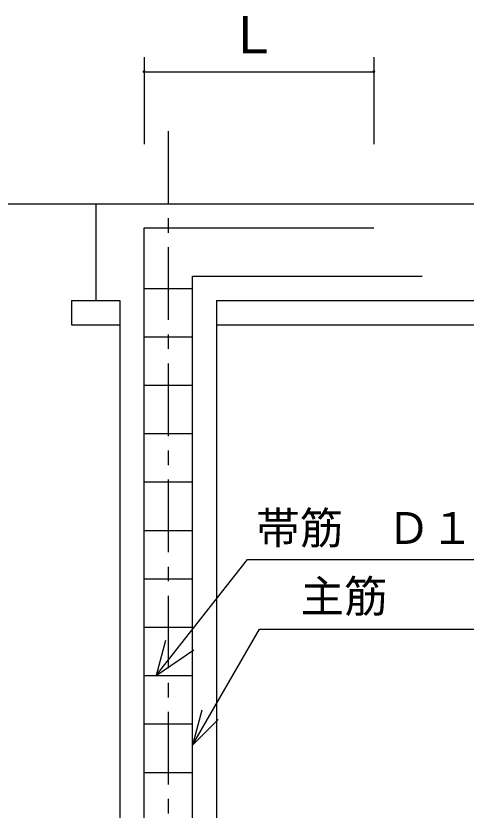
# Model space of a CAD drawing. Units: millimetres, scale not verified. Extents: x -8093 to 8093, y -5792 to 5792.
# Drawn here: x -1804 to -873, y 400 to 2041 of the extents above; entities that cross this region are included whole.
import ezdxf
from ezdxf.enums import TextEntityAlignment as Align

# ---------------------------------------------------------------- set-up
doc = ezdxf.new("R2010")
doc.units = ezdxf.units.MM
doc.header["$LTSCALE"] = 30
doc.linetypes.add('CHAIN1', pattern=[8, 5, -1, 1, -1])
for name, color, linetype, lineweight in [('0-1_00クル-フ-0躯体', 3, 'Continuous', 25), ('0-2_00クル-フ-1機器', 2, 'Continuous', 25), ('0-6_00クル-フ-2製作', 3, 'Continuous', 25)]:
    doc.layers.add(name, color=color, linetype=linetype, lineweight=lineweight)
doc.styles.add('ＭＳ ゴシック', font='')
doc.styles.get('ＭＳ ゴシック').set_extended_font_data('MS Gothic')

msp = doc.modelspace()

# ---------------------------------------------------------------- linework, layer by layer
at = {"layer": '0-1_00クル-フ-0躯体', "color": 2}
for p, q in [((-1538.81, 1956.05), (-1538.81, 1776.39)), ((-1063.81, 1956.05), (-1063.81, 1776.39)), ((-1538.81, 1926.05), (-1063.81, 1926.05)), ((-1513.81, 678.19), (-1325.24, 918.2)), ((-1325.24, 918.2), (-311.6, 918.2)), ((-1438.81, 534.15), (-1300.24, 774.15)), ((-1300.24, 774.15), (-345.24, 774.15))]:
    msp.add_line(p, q, dxfattribs=at)
for points in [[(-1494.4, 750.64), (-1513.81, 678.19), (-1435.77, 731.23)], [(-1419.39, 606.59), (-1438.81, 534.15), (-1385.77, 587.18)]]:
    msp.add_lwpolyline(points, dxfattribs=at)
at = {"layer": '0-1_00クル-フ-0躯体', "color": 5}
for points in [[(-1538.81, 1926.05), (-1541.81, 1926.05), (-1541.8, 1926.24)], [(-1538.81, 1926.05), (-1541.79, 1925.68), (-1541.81, 1926.05)], [(-1538.81, 1926.05), (-1541.8, 1926.24), (-1541.76, 1926.61)], [(-1538.81, 1926.05), (-1541.71, 1925.31), (-1541.79, 1925.68)], [(-1538.81, 1929.05), (-1541.76, 1926.61), (-1541.66, 1926.98)], [(-1538.81, 1926.05), (-1541.76, 1926.61), (-1538.81, 1929.05)], [(-1538.81, 1926.05), (-1541.6, 1924.95), (-1541.71, 1925.31)], [(-1538.81, 1929.05), (-1541.66, 1926.98), (-1539.19, 1929.03)], [(-1539.19, 1929.03), (-1541.66, 1926.98), (-1541.52, 1927.33)], [(-1538.81, 1926.05), (-1541.44, 1924.61), (-1541.6, 1924.95)], [(-1539.19, 1929.03), (-1541.52, 1927.33), (-1539.56, 1928.96)], [(-1539.56, 1928.96), (-1541.52, 1927.33), (-1541.34, 1927.66)], [(-1538.81, 1926.05), (-1541.24, 1924.29), (-1541.44, 1924.61)], [(-1539.56, 1928.96), (-1541.34, 1927.66), (-1539.91, 1928.84)], [(-1539.91, 1928.84), (-1541.34, 1927.66), (-1541.12, 1927.97)], [(-1538.81, 1926.05), (-1541, 1924), (-1541.24, 1924.29)], [(-1539.91, 1928.84), (-1541.12, 1927.97), (-1540.25, 1928.68)], [(-1540.25, 1928.68), (-1541.12, 1927.97), (-1540.86, 1928.24)], [(-1538.81, 1923.05), (-1541, 1924), (-1538.81, 1926.05)], [(-1538.81, 1923.05), (-1540.72, 1923.74), (-1541, 1924)], [(-1540.25, 1928.68), (-1540.86, 1928.24), (-1540.57, 1928.48)], [(-1538.81, 1923.05), (-1540.42, 1923.52), (-1540.72, 1923.74)], [(-1538.81, 1923.05), (-1540.09, 1923.34), (-1540.42, 1923.52)], [(-1538.81, 1923.05), (-1539.74, 1923.2), (-1540.09, 1923.34)], [(-1538.81, 1923.05), (-1539.37, 1923.11), (-1539.74, 1923.2)], [(-1538.81, 1923.05), (-1539, 1923.06), (-1539.37, 1923.11)], [(-1538.62, 1929.05), (-1538.81, 1926.05), (-1538.81, 1929.05)], [(-1538.25, 1929), (-1538.81, 1926.05), (-1538.62, 1929.05)], [(-1537.88, 1928.91), (-1538.81, 1926.05), (-1538.25, 1929)], [(-1537.53, 1928.77), (-1538.81, 1926.05), (-1537.88, 1928.91)], [(-1537.2, 1928.59), (-1538.81, 1926.05), (-1537.53, 1928.77)], [(-1536.9, 1928.36), (-1538.81, 1926.05), (-1537.2, 1928.59)], [(-1536.62, 1928.11), (-1538.81, 1926.05), (-1536.9, 1928.36)], [(-1536.38, 1927.82), (-1538.81, 1926.05), (-1536.62, 1928.11)], [(-1536.38, 1927.82), (-1535.81, 1926.05), (-1538.81, 1926.05)], [(-1535.81, 1926.05), (-1538.81, 1923.05), (-1538.81, 1926.05)], [(-1535.82, 1925.86), (-1538.81, 1923.05), (-1535.81, 1926.05)], [(-1535.86, 1925.49), (-1538.81, 1923.05), (-1535.82, 1925.86)], [(-1535.96, 1925.13), (-1538.81, 1923.05), (-1535.86, 1925.49)], [(-1535.96, 1925.13), (-1538.43, 1923.08), (-1538.81, 1923.05)], [(-1536.09, 1924.78), (-1538.43, 1923.08), (-1535.96, 1925.13)], [(-1536.09, 1924.78), (-1538.06, 1923.15), (-1538.43, 1923.08)], [(-1536.28, 1924.45), (-1538.06, 1923.15), (-1536.09, 1924.78)], [(-1536.28, 1924.45), (-1537.7, 1923.26), (-1538.06, 1923.15)], [(-1536.5, 1924.14), (-1537.7, 1923.26), (-1536.28, 1924.45)], [(-1536.5, 1924.14), (-1537.36, 1923.42), (-1537.7, 1923.26)], [(-1536.76, 1923.87), (-1537.36, 1923.42), (-1536.5, 1924.14)], [(-1536.76, 1923.87), (-1537.05, 1923.63), (-1537.36, 1923.42)], [(-1536.18, 1927.5), (-1535.81, 1926.05), (-1536.38, 1927.82)], [(-1536.02, 1927.16), (-1535.81, 1926.05), (-1536.18, 1927.5)], [(-1535.9, 1926.8), (-1535.81, 1926.05), (-1536.02, 1927.16)], [(-1535.83, 1926.43), (-1535.81, 1926.05), (-1535.9, 1926.8)], [(-1063.81, 1926.05), (-1066.81, 1926.05), (-1066.8, 1926.24)], [(-1063.81, 1926.05), (-1066.79, 1925.68), (-1066.81, 1926.05)], [(-1063.81, 1926.05), (-1066.8, 1926.24), (-1066.76, 1926.61)], [(-1063.81, 1926.05), (-1066.71, 1925.31), (-1066.79, 1925.68)], [(-1063.81, 1926.05), (-1066.76, 1926.61), (-1066.66, 1926.98)], [(-1063.81, 1926.05), (-1066.6, 1924.95), (-1066.71, 1925.31)], [(-1063.81, 1926.05), (-1066.66, 1926.98), (-1066.52, 1927.33)], [(-1063.81, 1926.05), (-1066.44, 1924.61), (-1066.6, 1924.95)], [(-1063.81, 1929.05), (-1066.52, 1927.33), (-1066.34, 1927.66)], [(-1063.81, 1926.05), (-1066.52, 1927.33), (-1063.81, 1929.05)], [(-1063.81, 1926.05), (-1066.24, 1924.29), (-1066.44, 1924.61)], [(-1063.81, 1929.05), (-1066.34, 1927.66), (-1064.19, 1929.03)], [(-1064.19, 1929.03), (-1066.34, 1927.66), (-1066.12, 1927.97)], [(-1063.81, 1923.05), (-1066.24, 1924.29), (-1063.81, 1926.05)], [(-1063.81, 1923.05), (-1066, 1924), (-1066.24, 1924.29)], [(-1064.19, 1929.03), (-1066.12, 1927.97), (-1064.56, 1928.96)], [(-1064.56, 1928.96), (-1066.12, 1927.97), (-1065.86, 1928.24)], [(-1063.81, 1923.05), (-1065.72, 1923.74), (-1066, 1924)], [(-1064.56, 1928.96), (-1065.86, 1928.24), (-1064.91, 1928.84)], [(-1064.91, 1928.84), (-1065.86, 1928.24), (-1065.57, 1928.48)], [(-1063.81, 1923.05), (-1065.42, 1923.52), (-1065.72, 1923.74)], [(-1064.91, 1928.84), (-1065.57, 1928.48), (-1065.25, 1928.68)], [(-1063.81, 1923.05), (-1065.09, 1923.34), (-1065.42, 1923.52)], [(-1063.81, 1923.05), (-1064.74, 1923.2), (-1065.09, 1923.34)], [(-1063.81, 1923.05), (-1064.37, 1923.11), (-1064.74, 1923.2)], [(-1063.81, 1923.05), (-1064, 1923.06), (-1064.37, 1923.11)], [(-1063.62, 1929.05), (-1063.81, 1926.05), (-1063.81, 1929.05)], [(-1063.25, 1929), (-1063.81, 1926.05), (-1063.62, 1929.05)], [(-1062.88, 1928.91), (-1063.81, 1926.05), (-1063.25, 1929)], [(-1062.53, 1928.77), (-1063.81, 1926.05), (-1062.88, 1928.91)], [(-1062.2, 1928.59), (-1063.81, 1926.05), (-1062.53, 1928.77)], [(-1061.9, 1928.36), (-1063.81, 1926.05), (-1062.2, 1928.59)], [(-1061.62, 1928.11), (-1063.81, 1926.05), (-1061.9, 1928.36)], [(-1061.38, 1927.82), (-1063.81, 1926.05), (-1061.62, 1928.11)], [(-1061.18, 1927.5), (-1063.81, 1926.05), (-1061.38, 1927.82)], [(-1061.18, 1927.5), (-1060.81, 1926.05), (-1063.81, 1926.05)], [(-1060.81, 1926.05), (-1063.81, 1923.05), (-1063.81, 1926.05)], [(-1060.82, 1925.86), (-1063.81, 1923.05), (-1060.81, 1926.05)], [(-1060.86, 1925.49), (-1063.81, 1923.05), (-1060.82, 1925.86)], [(-1060.96, 1925.13), (-1063.81, 1923.05), (-1060.86, 1925.49)], [(-1061.09, 1924.78), (-1063.81, 1923.05), (-1060.96, 1925.13)], [(-1061.28, 1924.45), (-1063.81, 1923.05), (-1061.09, 1924.78)], [(-1061.28, 1924.45), (-1063.43, 1923.08), (-1063.81, 1923.05)], [(-1061.5, 1924.14), (-1063.43, 1923.08), (-1061.28, 1924.45)], [(-1061.5, 1924.14), (-1063.06, 1923.15), (-1063.43, 1923.08)], [(-1061.76, 1923.87), (-1063.06, 1923.15), (-1061.5, 1924.14)], [(-1061.76, 1923.87), (-1062.7, 1923.26), (-1063.06, 1923.15)], [(-1062.05, 1923.63), (-1062.7, 1923.26), (-1061.76, 1923.87)], [(-1062.05, 1923.63), (-1062.36, 1923.42), (-1062.7, 1923.26)], [(-1061.02, 1927.16), (-1060.81, 1926.05), (-1061.18, 1927.5)], [(-1060.9, 1926.8), (-1060.81, 1926.05), (-1061.02, 1927.16)], [(-1060.83, 1926.43), (-1060.81, 1926.05), (-1060.9, 1926.8)]]:
    msp.add_solid(points, dxfattribs=at)
at = {"layer": '0-2_00クル-フ-1機器', "linetype": 'CHAIN1'}
msp.add_line((-1488.81, 1803.19), (-1488.81, -646.8), dxfattribs=at)
at = {"layer": '0-2_00クル-フ-1機器'}
for p, q in [((-2734.68, 1653.2), (1006.21, 1653.2)), ((-1638.81, 1653.2), (-1638.81, 1453.2)), ((-1688.81, 1453.2), (-1688.81, 1403.19)), ((-1688.81, 1453.2), (-1588.81, 1453.2)), ((-1588.81, 1453.2), (-1588.81, -196.8)), ((-1388.81, 1453.2), (-1388.81, -196.8)), ((-1688.81, 1403.19), (-1588.81, 1403.19)), ((-1388.81, 1403.19), (331.19, 1403.19))]:
    msp.add_line(p, q, dxfattribs=at)
msp.add_lwpolyline([(-1388.81, 1453.2), (331.19, 1453.2), (331.19, 1403.19)], dxfattribs=at)
at = {"layer": '0-6_00クル-フ-2製作'}
for p, q in [((-1438.81, -246.8), (-1438.81, 1503.2)), ((-1438.81, 1503.2), (-963.81, 1503.2)), ((-1538.81, 1478.2), (-1438.81, 1478.2)), ((-1538.81, 1378.2), (-1438.81, 1378.2)), ((-1538.81, 1278.2), (-1438.81, 1278.2)), ((-1538.81, 1178.2), (-1438.81, 1178.2)), ((-1538.81, 1078.19), (-1438.81, 1078.19)), ((-1538.81, 978.2), (-1438.81, 978.2)), ((-1538.81, 878.2), (-1438.81, 878.2)), ((-1538.81, 778.2), (-1438.81, 778.2)), ((-1538.81, 678.19), (-1438.81, 678.19)), ((-1538.81, 578.2), (-1438.81, 578.2)), ((-1538.81, 478.19), (-1438.81, 478.19))]:
    msp.add_line(p, q, dxfattribs=at)
msp.add_lwpolyline([(-1538.81, -346.81), (-1538.81, 1603.19), (-1063.81, 1603.19)], dxfattribs=at)

# ---------------------------------------------------------------- texts
at = {"layer": '0-1_00クル-フ-0躯体', "color": 4, "style": 'ＭＳ ゴシック'}
for s, height, p in [('Ｌ', 76.98, (-1366.31, 1941.05)), ('帯筋\u3000Ｄ１０－１００＠', 65.98, (-1306.78, 930.29)), ('主筋', 65.98, (-1215.24, 789.15))]:
    msp.add_text(s, height=height, dxfattribs=at).set_placement(p, align=Align.BOTTOM_LEFT)

doc.saveas('drawing.dxf')
